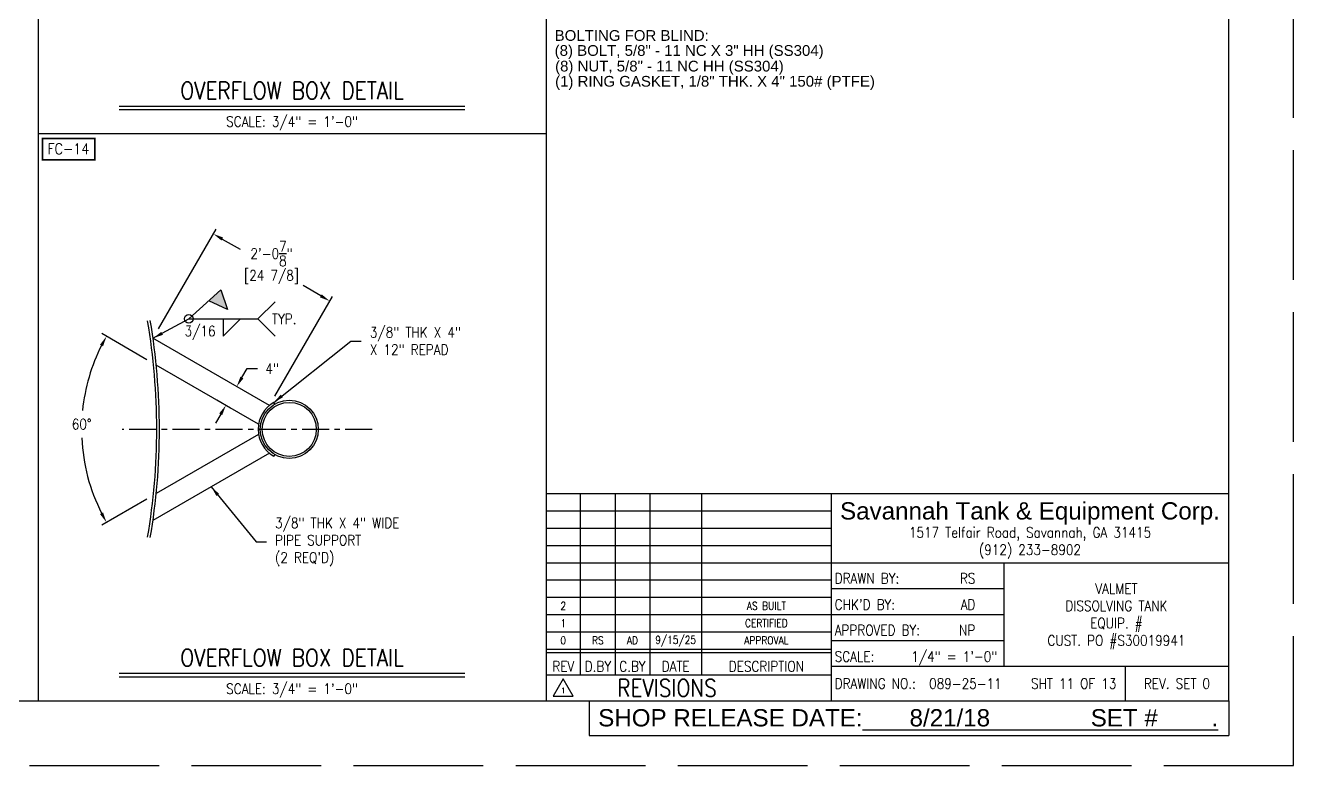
# Model space of a CAD drawing. Extents: x -36 to 1116, y 36 to 900.
# Drawn here: x 412 to 1116, y 36 to 447 of the extents above; entities that cross this region are included whole.
import ezdxf
from ezdxf.enums import TextEntityAlignment as Align

# ---------------------------------------------------------------- set-up
doc = ezdxf.new("R2010")
doc.units = 0
doc.header["$LTSCALE"] = 12
doc.header["$MEASUREMENT"] = 0
doc.header["$PDMODE"] = 33
doc.header["$PDSIZE"] = -0.5
doc.linetypes.add('AM_ISO02W050', pattern=[7.5, 6, -1.5])
doc.linetypes.add('CENTER', pattern=[2, 1.25, -0.25, 0.25, -0.25])
doc.layers.get('0').update_dxf_attribs({"linetype": 'CONTINUOUS'})
doc.layers.get('Defpoints').update_dxf_attribs({"linetype": 'CONTINUOUS'})
for name, color, linetype in [('10 PIPE', 7, 'CONTINUOUS'), ('CENTER', 6, 'CENTER'), ('COVER', 3, 'CONTINUOUS'), ('DIM', 1, 'CONTINUOUS'), ('HATCH', 11, 'CONTINUOUS'), ('REPAD', 7, 'CONTINUOUS'), ('SHELL', 40, 'CONTINUOUS'), ('SHOP TAG', 11, 'CONTINUOUS'), ('TEXT', 4, 'CONTINUOUS')]:
    doc.layers.add(name, color=color, linetype=linetype)
doc.styles.add('ROMANS', font='ROMANS.shx', dxfattribs={"width": 0.85, "height": 5.76})
doc.styles.get("Standard").update_dxf_attribs({"font": 'sanss___.ttf'})
doc.dimstyles.get("Standard").update_dxf_attribs({"dimtxt": 0.18, "dimasz": 0.18, "dimexe": 0.18, "dimexo": 0.0625, "dimgap": 0.09, "dimtad": 0, "dimtih": 1, "dimtoh": 1, "dimdec": 4, "dimzin": 0, "dimdsep": 46, "dimtxsty": 'Standard', "dimcen": 0.09, "dimadec": 0, "dimazin": 0, "dimtfac": 1, "dimtdec": 4, "dimtofl": 0, "dimtmove": 0, "dimatfit": 3, "dimfxl": 1, "dimtolj": 1, "dimtzin": 0, "dimarcsym": 0})

# ---------------------------------------------------------------- blocks, each defined once
blk = doc.blocks.new('*D230')
at = {"layer": 'Defpoints', "color": 0, "transparency": 16777216}
for p in [(484.39, 258.63), (541.26, 225.8), (541.26, 220.02), (444.48, 204.96), (484.39, 187.19)]:
    blk.add_point(p, dxfattribs=at)
at = {"layer": 'DIM', "color": 0, "lineweight": -2, "transparency": 16777216}
for p, q in [((479.19, 261.63), (454.16, 276.09)), ((479.19, 184.19), (454.16, 169.73))]:
    blk.add_line(p, q, dxfattribs=at)
for start, end in [(153.19359, 174.1356), (182.66194, 206.80641)]:
    blk.add_arc((546.26, 222.91), 103.35, start, end, dxfattribs=at)
at = {"layer": 'DIM', "color": 0, "transparency": 16777216}
for points in [[(453.17, 269.98), (454.86, 269.06), (456.76, 274.59)], [(454.86, 176.76), (453.17, 175.84), (456.76, 171.23)]]:
    blk.add_solid(points, dxfattribs=at)
at = {"layer": 'DIM', "color": 0, "transparency": 16777216, "insert": (442.95, 225.79), "char_height": 5.76, "attachment_point": 5, "style": 'ROMANS'}
blk.add_mtext('\\A1;60°', dxfattribs=at)
blk = doc.blocks.new('*D231')
at = {"layer": 'Defpoints', "color": 0, "transparency": 16777216}
for p in [(518.82, 252.61), (529.08, 246.69), (512.82, 242.22)]:
    blk.add_point(p, dxfattribs=at)
at = {"layer": 'DIM', "color": 0, "lineweight": -2, "transparency": 16777216}
for p, q in [((531.96, 251.68), (534.84, 256.66)), ((534.84, 256.66), (540.6, 256.66)), ((524.02, 249.61), (531.68, 245.19)), ((518.02, 239.22), (525.68, 234.8)), ((520.2, 231.31), (517.32, 226.32))]:
    blk.add_line(p, q, dxfattribs=at)
at = {"layer": 'DIM', "color": 0, "transparency": 16777216}
for points in [[(531.13, 252.16), (532.79, 251.2), (529.08, 246.69)], [(519.37, 231.79), (521.03, 230.83), (523.08, 236.3)]]:
    blk.add_solid(points, dxfattribs=at)
at = {"layer": 'DIM', "color": 0, "transparency": 16777216, "insert": (548.78, 256.66), "char_height": 5.76, "attachment_point": 5, "style": 'ROMANS'}
blk.add_mtext('\\A1;4"', dxfattribs=at)
blk = doc.blocks.new('*D232')
at = {"layer": 'Defpoints', "color": 0, "transparency": 16777216}
for p in [(580.76, 294.21), (482.59, 273.53), (547.26, 236.19)]:
    blk.add_point(p, dxfattribs=at)
at = {"layer": 'DIM', "color": 0, "lineweight": -2, "transparency": 16777216}
for p, q in [((485.59, 278.72), (517.59, 334.15)), ((521.08, 328.67), (530.91, 322.99)), ((550.26, 241.39), (582.26, 296.81)), ((575.77, 297.09), (565.94, 302.77))]:
    blk.add_line(p, q, dxfattribs=at)
at = {"layer": 'DIM', "color": 0, "transparency": 16777216}
for points in [[(521.56, 329.5), (520.6, 327.84), (516.09, 331.55)], [(576.25, 297.92), (575.29, 296.26), (580.76, 294.21)]]:
    blk.add_solid(points, dxfattribs=at)
at = {"layer": 'DIM', "color": 0, "transparency": 16777216, "char_height": 5.76, "attachment_point": 5, "style": 'ROMANS'}
for s, insert in [('\\A1;2\'-0{\\H1x;\\S7/8;}"', (548.42, 320.56)), ('\\A1;[24 7/8]', (548.42, 307.53))]:
    blk.add_mtext(s, dxfattribs=dict(at, insert=insert))
blk = doc.blocks.new('A$C0E4B500F')
at = {"layer": 'HATCH'}
blk.add_hatch(color=3, dxfattribs=at).paths.add_polyline_path([(10.5, 19.5), (0, 24), (0, 15)])
at = {"layer": 'DIM'}
for p, q in [((0, 0), (0, 24)), ((0, 24), (10.5, 19.5)), ((10.5, 19.5), (0, 15))]:
    blk.add_line(p, q, dxfattribs=at)

msp = doc.modelspace()

# ---------------------------------------------------------------- linework, layer by layer
for p, q in [((418.83486, 888), (418.83486, 72)), ((700.83486, 888), (700.83486, 72)), ((1080, 72), (1080, 888)), ((700.83486, 387.20776), (418.83486, 387.20776)), ((700.83486, 187.2), (1080, 187.2)), ((700.83486, 187.2), (700.83486, 72)), ((720.03486, 86.4), (720.03486, 187.2)), ((739.23486, 187.2), (739.23486, 86.4)), ((758.43486, 187.2), (758.43486, 86.4)), ((787.23486, 187.2), (787.23486, 86.4)), ((859.2, 187.2), (859.2, 72)), ((700.83486, 177.6), (859.2, 177.6)), ((700.83486, 168), (859.2, 168)), ((700.83486, 158.4), (859.2, 158.4)), ((700.83486, 148.8), (1080, 148.8)), ((955.2, 91.2), (955.2, 148.8)), ((700.83486, 139.2), (859.2, 139.2)), ((859.2, 134.4), (955.2, 134.4)), ((700.83486, 129.6), (859.2, 129.6)), ((700.83486, 120), (955.2, 120)), ((700.83486, 110.4), (859.2, 110.4)), ((700.83486, 100.8), (859.2, 100.8)), ((700.83486, 98.88), (859.2, 98.88)), ((859.2, 105.6), (955.2, 105.6)), ((700.83486, 86.4), (859.2, 86.4)), ((859.2, 91.2), (1080, 91.2)), ((1022.4, 91.2), (1022.4, 72)), ((-24, 72), (1080, 72))]:
    msp.add_line(p, q)
at = {"layer": '10 PIPE'}
for radius in [16.125, 15]:
    msp.add_circle((558.26356, 222.90912), radius, dxfattribs=at)
at = {"layer": 'CENTER'}
msp.add_line((604.37679, 222.90912), (465.44269, 222.90912), dxfattribs=at)
at = {"layer": 'COVER'}
for p, q in [((547.25742, 236.19172), (482.59103, 273.52688)), ((541.25742, 225.79941), (484.39062, 258.63148)), ((541.25742, 220.01882), (484.39062, 187.18676)), ((547.25742, 209.62652), (482.59103, 172.29136))]:
    msp.add_line(p, q, dxfattribs=at)
at = {"layer": 'Defpoints', "linetype": 'AM_ISO02W050'}
for p, q in [((1116, 36), (1116, 900)), ((-36, 36), (1116, 36))]:
    msp.add_line(p, q, dxfattribs=at)
at = {"layer": 'DIM'}
for p, q in [((463.83486, 402.56776), (655.83486, 402.56776)), ((463.83486, 400.64776), (655.83486, 400.64776)), ((540.8276, 284.26728), (550.4276, 293.86728)), ((502.4276, 284.26728), (540.8276, 284.26728)), ((521.6276, 274.66728), (531.2276, 284.26728)), ((521.6276, 284.26728), (521.6276, 274.66728)), ((540.8276, 284.26728), (550.4276, 274.66728)), ((463.83486, 87.36), (655.83486, 87.36)), ((463.83486, 85.44), (655.83486, 85.44))]:
    msp.add_line(p, q, dxfattribs=at)
msp.add_circle((502.4276, 284.26728), 2.4, dxfattribs=at)
at = {"layer": 'REPAD'}
for p, q in [((550.20106, 236.87378), (549.63856, 237.84806)), ((550.20106, 208.94446), (549.63856, 207.97018))]:
    msp.add_line(p, q, dxfattribs=at)
msp.add_arc((558.26356, 222.90912), 17.25, 120, 240, dxfattribs=at)
at = {"layer": 'SHELL'}
for points in [[(479.62489, 162.99239, 0.084375269), (479.57299, 283.13122)], [(481.10379, 162.74169, 0.084375269), (481.05167, 283.38319)]]:
    msp.add_lwpolyline(points, format="xyb", dxfattribs=at)
at = {"layer": 'SHOP TAG'}
for p, q in [((724.8, 72), (724.8, 52.8)), ((1080, 72), (1080, 52.8)), ((724.8, 52.8), (1080, 52.8))]:
    msp.add_line(p, q, dxfattribs=at)
at = {"layer": 'TEXT'}
for p, q in [((710.43486, 84.20148), (704.8923, 74.60148)), ((715.97742, 74.60148), (710.43486, 84.20148)), ((704.8923, 74.60148), (715.97742, 74.60148))]:
    msp.add_line(p, q, dxfattribs=at)
at = {"layer": 'TEXT', "const_width": 0.96}
msp.add_lwpolyline([(421.17092, 384.54729), (421.17092, 372.64053), (450.22855, 372.64053), (450.22855, 384.54729)], close=True, dxfattribs=at)

# ---------------------------------------------------------------- block references
at = {"rotation": 312.1477859108951}
msp.add_blockref('A$C0E4B500F', (502.4276, 284.26728), dxfattribs=at)

# ---------------------------------------------------------------- texts
at = {"layer": 'DIM', "style": 'ROMANS', "width": 0.85}
for s, height, p in [('OVERFLOW BOX DETAIL', 9.6, (559.83486, 406.40776)), ('SCALE: 3/4" = 1\'-0"', 5.76, (559.83486, 391.04776)), ('OVERFLOW BOX DETAIL', 9.6, (559.83486, 91.2)), ('SCALE: 3/4" = 1\'-0"', 5.76, (559.83486, 75.84))]:
    msp.add_text(s, height=height, dxfattribs=at).set_placement(p, align=Align.CENTER)
msp.add_text('TYP.', height=5.76, dxfattribs=at).set_placement((555.47394, 284.26728), align=Align.MIDDLE_CENTER)
msp.add_text('3/16', height=5.76, dxfattribs=at).set_placement((500.1236, 274.66728))
at = {"layer": 'DIM', "char_height": 5.76, "attachment_point": 4, "style": 'ROMANS'}
for s, insert in [('3/8" THK X 4" \\PX 12" REPAD', (603.02937, 271.99288)), ('3/8" THK X 4" WIDE\\PPIPE SUPPORT\\P(2 REQ\'D)', (550.36548, 160.31769))]:
    msp.add_mtext(s, dxfattribs=dict(at, insert=insert))
at = {"layer": 'SHOP TAG'}
msp.add_text('SHOP RELEASE DATE:%%U       8/21/18               SET #        .', height=9.6, dxfattribs=at).set_placement((901.97319, 62.60899), align=Align.MIDDLE_CENTER)
at = {"layer": 'TEXT'}
for s, p in [('BOLTING FOR BLIND:', (705.63926, 441.80497)), ('(8) BOLT, 5/8" - 11 NC X 3" HH (SS304)', (705.63926, 433.46182)), ('(8) NUT, 5/8" - 11 NC HH (SS304)', (705.887, 424.76822)), ('(1) RING GASKET, 1/8" THK. X 4" 150# (PTFE)', (705.887, 416.34152))]:
    msp.add_text(s, height=5.9613275, dxfattribs=at).set_placement(p, align=Align.MIDDLE_LEFT)
msp.add_text('Savannah Tank & Equipment Corp.', height=9.6, dxfattribs=at).set_placement((969.6, 177.6), align=Align.MIDDLE_CENTER)
at = {"layer": 'TEXT', "style": 'ROMANS', "width": 0.85}
for s, height, p in [('1517 Telfair Road, Savannah, GA 31415', 5.76, (969.6, 165.6)), ('(912) 233-8902', 5.76, (969.6, 156)), ('VALMET', 5.76, (1017.6, 134.4)), ('DISSOLVING TANK', 5.76, (1017.6, 124.8)), ('EQUIP. #', 5.76, (1017.6, 115.2)), ('CUST. PO #S30019941', 5.76, (1017.6, 105.6)), ('1', 2.88, (710.43486, 77.80148)), ('REVISIONS', 9.6, (768.03486, 79.2)), ('REV. SET 0', 5.76, (1051.2, 81.6))]:
    msp.add_text(s, height=height, dxfattribs=at).set_placement(p, align=Align.MIDDLE_CENTER)
for s, p in [('DRAWN BY:', (861.12, 140.09634)), ("CHK'D BY:", (861.12, 125.51902)), ('APPROVED BY:', (861.12, 111.29634)), ('SCALE:', (861.12, 96.63941)), ('SCALE:', (861.12, 96.63729)), ('DRAWING NO.:', (861.12, 81.6)), ('089-25-11', (913.5893, 81.6))]:
    msp.add_text(s, height=5.76, dxfattribs=at).set_placement(p, align=Align.MIDDLE_LEFT)
for s, p in [('RS', (939.27187, 140.09634)), ('AD', (939.27187, 125.51902)), ('NP', (939.27187, 111.29634)), ('1/4" = 1\'-0"', (951.50788, 96.63729)), ('SHT 11 OF 13', (1017.59405, 81.6))]:
    msp.add_text(s, height=5.76, dxfattribs=at).set_placement(p, align=Align.MIDDLE_RIGHT)
for s, height, p in [('2', 4.32, (710.43486, 124.8)), ('AS BUILT', 4.32, (823.21743, 124.8)), ('1', 4.32, (710.43486, 115.2)), ('CERTIFIED', 4.32, (823.21743, 115.2)), ('0', 4.32, (710.43486, 105.6)), ('RS', 4.32, (729.63486, 105.6)), ('AD', 4.32, (748.83486, 105.6)), ('9/15/25', 4.32, (772.83486, 105.6)), ('APPROVAL', 4.32, (823.21743, 105.6)), ('REV', 5.76, (710.43486, 91.2)), ('D.BY', 5.76, (729.63486, 91.2)), ('C.BY', 5.76, (748.83486, 91.2)), ('DATE', 5.76, (772.83486, 91.2)), ('DESCRIPTION', 5.76, (823.21743, 91.2))]:
    msp.add_text(s, height=height, dxfattribs=at).set_placement(p, align=Align.MIDDLE)
at = {"layer": 'TEXT', "insert": (424.00768, 381.83124), "char_height": 6.048, "width": 117.1626667, "attachment_point": 1, "style": 'ROMANS'}
msp.add_mtext('FC-14', dxfattribs=at)

# ---------------------------------------------------------------- dimensions: what is measured, and where the dimension line sits
at = {"layer": 'DIM'}
for p1, p2, distance, override, picture, middle in [((482.59103, 273.52688), (547.25742, 236.19172), 66.99595, {"dimscale": 48, "dimtxt": 5.76, "dimasz": 0.12, "dimexe": 0.0625, "dimexo": 0.125, "dimgap": 0.02, "dimlfac": 0.333333, "dimzin": 3, "dimlunit": 4, "dimpost": '\\X', "dimtxsty": 'ROMANS', "dimcen": 0}, '*D232', (548.4222, 312.87949)), ((512.82402, 242.21544), (518.82402, 252.60775), -11.84074, {"dimscale": 48, "dimtxt": 5.76, "dimasz": 0.12, "dimexe": 0.0625, "dimexo": 0.125, "dimgap": 0.1, "dimlfac": 0.333333, "dimzin": 3, "dimlunit": 4, "dimpost": '\\X', "dimtxsty": 'ROMANS', "dimcen": 0}, '*D231', (548.77897, 256.66399))]:
    dim = msp.add_aligned_dim(p1=p1, p2=p2, distance=distance, dimstyle='Standard', override=override, dxfattribs=at)
    dim.commit()
    dim.dimension.update_dxf_attribs({"geometry": picture, "text_midpoint": middle})
dim = msp.add_angular_dim_2l(base=(444.48101, 204.96211), line1=((541.25742, 220.01882), (484.39062, 187.18676)), line2=((541.25742, 225.79941), (484.39062, 258.63148)), dimstyle='Standard', override={"dimscale": 48, "dimtxt": 5.76, "dimasz": 0.12, "dimexe": 0.0625, "dimexo": 0.125, "dimgap": 0.1, "dimlfac": 0.333333, "dimzin": 3, "dimlunit": 4, "dimpost": '\\X', "dimtxsty": 'ROMANS', "dimcen": 0}, dxfattribs=at)
dim.commit()
dim.dimension.update_dxf_attribs({"geometry": '*D230', "text_midpoint": (442.95098, 225.78912), "dimtype": 162})

# ---------------------------------------------------------------- leaders
msp.add_leader([(482.59103, 273.52688), (502.4276, 284.26728)], dimstyle='Standard', override={"dimscale": 48, "dimtxt": 5.76, "dimasz": 0.12, "dimexe": 0.0625, "dimexo": 0.125, "dimgap": 0.1, "dimlfac": 0.333333, "dimzin": 3, "dimlunit": 4, "dimpost": '\\X', "dimtxsty": 'ROMANS', "dimcen": 0}, dxfattribs=at)
at = {"layer": 'DIM', "annotation_type": 0, "has_hookline": 1, "hookline_direction": 0}
for points, text_width in [([(549.63856, 237.84806), (592.46937, 271.99288), (598.22937, 271.99288)], 57.58629), ([(514.92422, 190.95894), (539.80548, 160.31769), (545.56548, 160.31769)], 79.26857)]:
    msp.add_leader(points, dimstyle='Standard', override={"dimscale": 48, "dimtxt": 5.76, "dimasz": 0.12, "dimexe": 0.0625, "dimexo": 0.125, "dimgap": 0.1, "dimlfac": 0.333333, "dimzin": 3, "dimlunit": 4, "dimpost": '\\X', "dimtxsty": 'ROMANS', "dimcen": 0}, dxfattribs=dict(at, text_width=text_width))

doc.saveas('drawing.dxf')
